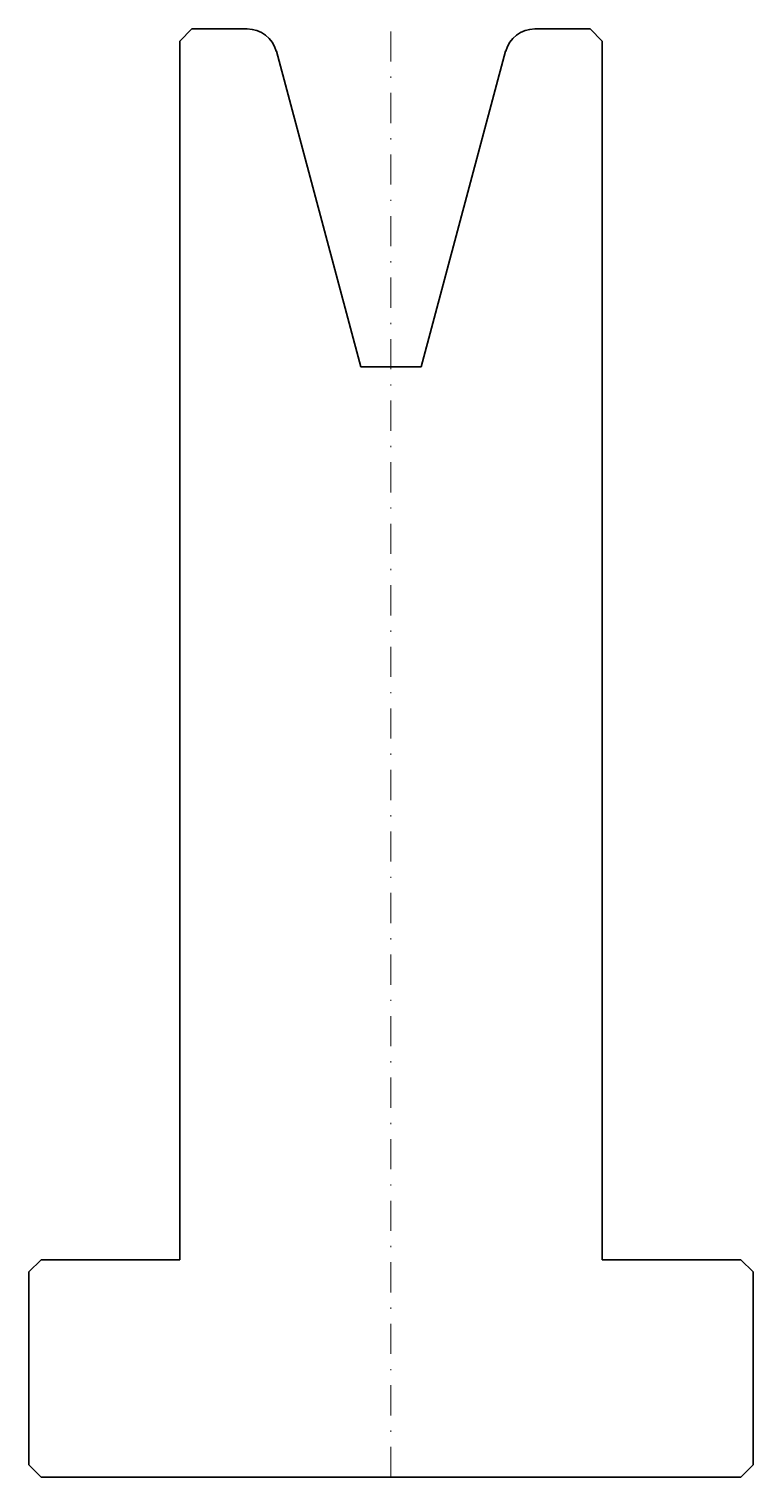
# Model space of a CAD drawing. Header units: millimetres. Extents: x -30 to 30, y -120 to 0.
import ezdxf

# ---------------------------------------------------------------- set-up
doc = ezdxf.new("R2010")
doc.units = ezdxf.units.MM
doc.header["$LTSCALE"] = 5
doc.linetypes.add('AUSGEZOGEN', pattern=[0])
doc.linetypes.add('DASHDOT', pattern=[1, 0.5, -0.25, 0, -0.25])
doc.layers.add('2', color=7, linetype='Continuous')

msp = doc.modelspace()

# ---------------------------------------------------------------- linework, layer by layer
at = {"layer": '2', "color": 7, "linetype": 'AUSGEZOGEN', "lineweight": 35}
for p, q in [((-16.5, 0), (-17.5, -1)), ((-11.92, 0), (-16.5, 0)), ((16.5, 0), (11.92, 0)), ((17.5, -1), (16.5, 0)), ((-17.5, -1), (-17.5, -102)), ((17.5, -102), (17.5, -1)), ((-2.5, -27.99), (-9.5, -1.85)), ((9.5, -1.85), (2.5, -27.99)), ((2.5, -27.99), (-2.5, -27.99)), ((-29, -102), (-30, -103)), ((-30, -103), (-30, -119)), ((-17.5, -102), (-29, -102)), ((29, -102), (17.5, -102)), ((30, -103), (29, -102)), ((30, -119), (30, -103)), ((-30, -119), (-29, -120)), ((-29, -120), (29, -120)), ((29, -120), (30, -119))]:
    msp.add_line(p, q, dxfattribs=at)
at = {"layer": '2', "color": 7, "linetype": 'DASHDOT', "lineweight": 18}
msp.add_line((0, -120), (0, 0), dxfattribs=at)
at = {"layer": '2', "color": 7, "linetype": 'AUSGEZOGEN', "lineweight": 35}
for centre, start, end in [((-11.92, -2.5), 15, 90), ((11.92, -2.5), 90, 165)]:
    msp.add_arc(centre, 2.5, start, end, dxfattribs=at)

doc.saveas('drawing.dxf')
